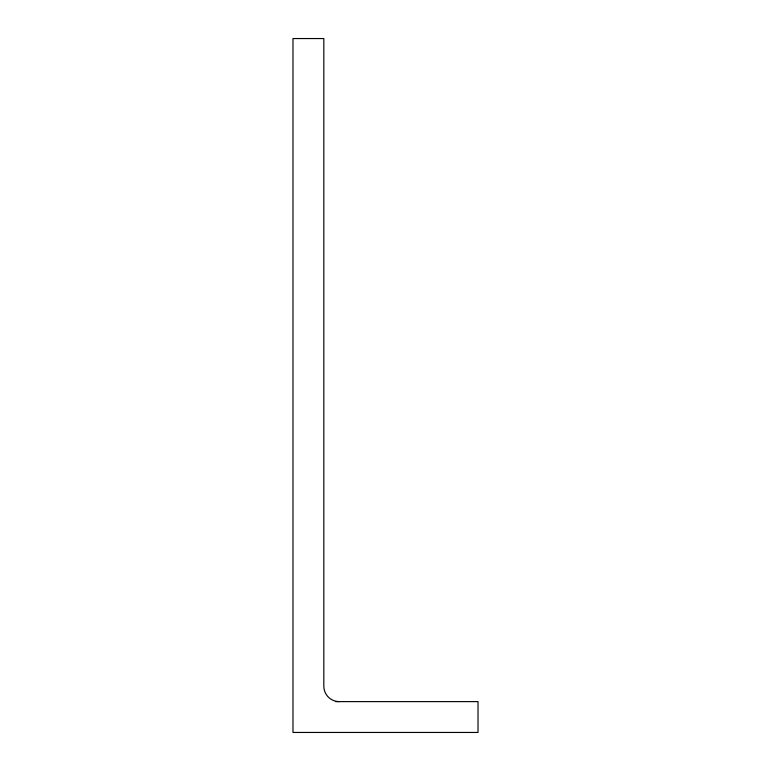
<?xml version="1.0" encoding="UTF-8"?>
<svg xmlns="http://www.w3.org/2000/svg" width="771" height="771" viewBox="0 0 771 771"><rect width="100%" height="100%" fill="white"/><g stroke="black" fill="none" stroke-linecap="round" stroke-linejoin="round"><path stroke-width="1.16" d="M335.684 701.61L478.02 701.61L478.02 732.45L292.98 732.45L292.98 38.55L323.82 38.55L323.82 686.19A15.42 15.42 0 0 0 339.24 701.61"/></g></svg>
